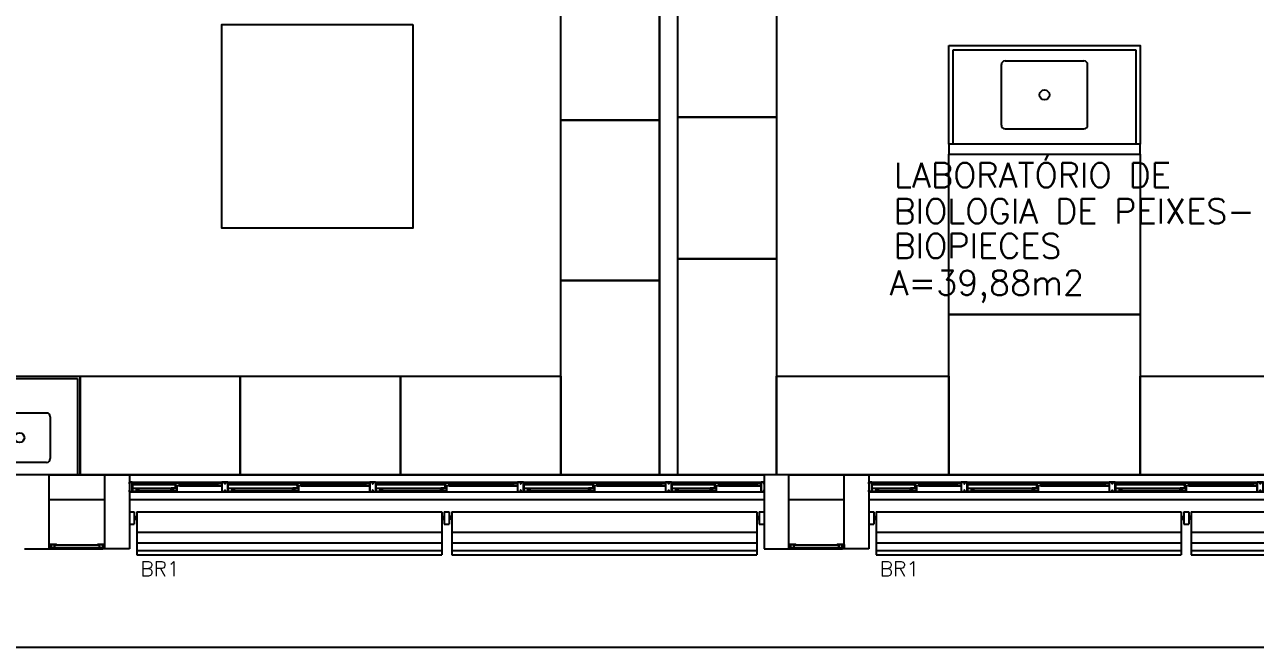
# Model space of a CAD drawing. Header units: millimetres. Extents: x 2128 to 2646, y 1972 to 2207.
# Drawn here: x 2316.61 to 2326.6, y 2098.52 to 2103.57 of the extents above; entities that cross this region are included whole.
import ezdxf

# ---------------------------------------------------------------- set-up
doc = ezdxf.new("R2010")
doc.units = ezdxf.units.MM
for name, color, linetype in [('AR-ALV', 2, 'Continuous'), ('AR-BANCADAS', 1, 'Continuous'), ('AR-BRISES', 1, 'Continuous'), ('AR-CALÇADA', 1, 'Continuous'), ('AR-ESQ', 1, 'Continuous'), ('AR-ESQ-V', 1, 'Continuous'), ('AR-ESTC', 3, 'Continuous'), ('AR-PEITORIL', 1, 'Continuous'), ('BC- VISTA', 1, 'Continuous'), ('BC-CORTE', 14, 'Continuous'), ('BC-CUBA', 1, 'Continuous'), ('BR-LINHAS', 1, 'Continuous'), ('BR-MONTANTE', 242, 'Continuous'), ('BR-PAINEL', 1, 'Continuous'), ('BR-SUPORTE', 1, 'Continuous'), ('BR-TEXTO', 2, 'Continuous'), ('COZ1', 1, 'Continuous'), ('DT-ESQ-BAGUETE-C', 1, 'Continuous'), ('DT-ESQ-BAGUETE-V', 1, 'Continuous'), ('DT-ESQ-CHAPA DOBRADA-V', 1, 'Continuous'), ('DT-ESQ-PERFIL CADEIRA-C', 2, 'Continuous'), ('DT-ESQ-PERFIL CADEIRA-V', 2, 'Continuous'), ('DT-ESQ-PERFIL U SIMPLES-C', 2, 'Continuous'), ('DT-ESQ-PERFIL U-C', 2, 'Continuous'), ('DT-ESQ-PERFIL U-V', 1, 'Continuous'), ('DT-ESQ-VENEZIANA-C', 1, 'Continuous'), ('DT-ESQ-VENEZIANA-V', 1, 'Continuous'), ('DT-ESQ-VIDRO-C', 2, 'Continuous'), ('DT-TXTMOD', 1, 'Continuous'), ('TEXTO', 2, 'Continuous'), ('Área', 2, 'Continuous')]:
    doc.layers.add(name, color=color, linetype=linetype)
doc.styles.add('S10', font='simplex.shx', dxfattribs={"height": 0.1})
doc.styles.add('S12', font='simplex.shx', dxfattribs={"width": 1.1, "height": 0.12})
doc.styles.add('UNB-100', font='simplex.shx', dxfattribs={"height": 0.2})

# ---------------------------------------------------------------- blocks, each defined once
blk = doc.blocks.new('BCP22')
at = {"layer": 'BC- VISTA'}
for p, q in [((0.035, 0.845), (1.515, 0.845)), ((0.035, 0.08), (0.035, 0.845)), ((1.515, 0.845), (1.515, 0.08))]:
    blk.add_line(p, q, dxfattribs=at)
blk.add_lwpolyline([(0, 0.88), (1.55, 0.88), (1.55, 0.08), (0, 0.08)], close=True, dxfattribs=at)
at = {"layer": 'BC-CORTE'}
blk.add_lwpolyline([(1.55, 0), (1.55, 0.08), (0, 0.08), (0, 0)], close=True, dxfattribs=at)
at = {"layer": 'BC-CUBA'}
for p, q in [((0.425, 0.2355), (0.425, 0.7255)), ((0.455, 0.7555), (1.095, 0.7555)), ((1.125, 0.2355), (1.125, 0.7255)), ((0.455, 0.2055), (1.095, 0.2055))]:
    blk.add_line(p, q, dxfattribs=at)
blk.add_circle((0.775, 0.4805), 0.04, dxfattribs=at)
for centre, start, end in [((0.455, 0.7255), 90, 180), ((1.095, 0.7255), 0, 90), ((0.455, 0.2355), 180, 270), ((1.095, 0.2355), 270, 360)]:
    blk.add_arc(centre, 0.03, start, end, dxfattribs=at)
blk = doc.blocks.new('BCP23')
at = {"layer": 'BC- VISTA'}
blk.add_lwpolyline([(1.55, 0), (1.55, -1.3), (0, -1.3), (0, 0)], close=True, dxfattribs=at)
blk = doc.blocks.new('BCP10')
at = {"layer": 'BC- VISTA'}
blk.add_lwpolyline([(0.8, 0), (0.8, -1.15), (0, -1.15), (0, 0)], close=True, dxfattribs=at)
blk = doc.blocks.new('BCP16')
at = {"layer": 'BC- VISTA'}
blk.add_lwpolyline([(0.8, 0), (0.8, -1.75), (0, -1.75), (0, 0)], close=True, dxfattribs=at)
blk = doc.blocks.new('BCP13')
at = {"layer": 'BC- VISTA'}
blk.add_lwpolyline([(0.8, 0), (0.8, -1.4), (0, -1.4), (0, 0)], close=True, dxfattribs=at)
blk = doc.blocks.new('BCP12')
at = {"layer": 'BC- VISTA'}
blk.add_lwpolyline([(0.8, 0), (0.8, -1.3), (0, -1.3), (0, 0)], close=True, dxfattribs=at)
blk = doc.blocks.new('BCP14')
at = {"layer": 'BC- VISTA'}
blk.add_lwpolyline([(0.8, 0), (0.8, -1.575), (0, -1.575), (0, 0)], close=True, dxfattribs=at)
blk = doc.blocks.new('CUBAbnc-01P')
at = {"layer": 'COZ1'}
for p, q in [((-0.25, -0.4705), (-0.25, -0.1305)), ((-0.22, -0.1005), (0.22, -0.1005)), ((0.25, -0.4705), (0.25, -0.1305)), ((-0.22, -0.5005), (0.22, -0.5005))]:
    blk.add_line(p, q, dxfattribs=at)
blk.add_circle((0, -0.3005), 0.04, dxfattribs=at)
for centre, start, end in [((-0.22, -0.1305), 90, 180), ((0.22, -0.1305), 0, 90), ((-0.22, -0.4705), 180, 270), ((0.22, -0.4705), 270, 0)]:
    blk.add_arc(centre, 0.03, start, end, dxfattribs=at)
blk = doc.blocks.new('CUBApnt-01P')
at = {"layer": 'COZ1'}
for p, q in [((-0.35, -0.1305), (-0.35, -0.6705)), ((-0.32, -0.1005), (0.32, -0.1005)), ((0.35, -0.1305), (0.35, -0.6705)), ((-0.32, -0.7005), (0.32, -0.7005))]:
    blk.add_line(p, q, dxfattribs=at)
blk.add_circle((0, -0.4005), 0.04, dxfattribs=at)
for centre, start, end in [((-0.32, -0.1305), 90, 180), ((0.32, -0.1305), 0, 90), ((-0.32, -0.6705), 180, 270), ((0.32, -0.6705), 270, 0)]:
    blk.add_arc(centre, 0.03, start, end, dxfattribs=at)
blk = doc.blocks.new('BCP05')
at = {"layer": 'BC- VISTA'}
for p, q in [((0, -0.02), (0.78, -0.02)), ((0.78, -0.02), (0.78, -1.73)), ((0.78, -1.73), (0, -1.73))]:
    blk.add_line(p, q, dxfattribs=at)
blk.add_lwpolyline([(0.8, 0), (0.8, -1.75), (0, -1.75), (0, 0)], close=True, dxfattribs=at)
at = {"layer": 'BC-CUBA', "rotation": 90}
for name, p in [('CUBApnt-01P', (0, -0.5919)), ('CUBAbnc-01P', (0, -1.2581))]:
    blk.add_blockref(name, p, dxfattribs=at)
blk = doc.blocks.new('BCP24')
at = {"layer": 'BC- VISTA'}
blk.add_lwpolyline([(1.55, 0), (1.55, -1.65), (0, -1.65), (0, 0)], close=True, dxfattribs=at)
blk = doc.blocks.new('EF40-P')
at = {"layer": 'DT-ESQ-BAGUETE-C', "ltscale": 0.1}
for points in [[(0.4225, -0.08), (0.409, -0.08), (0.409, -0.0785), (0.422, -0.0785, 0.414214), (0.4225, -0.078), (0.4225, -0.067, 0.414214), (0.422, -0.0665), (0.409, -0.0665), (0.409, -0.065), (0.4225, -0.065, -0.414214), (0.424, -0.0665), (0.424, -0.0785, -0.414214)], [(0.7015, -0.08), (0.715, -0.08), (0.715, -0.0785), (0.702, -0.0785, -0.414214), (0.7015, -0.078), (0.7015, -0.067, -0.414214), (0.702, -0.0665), (0.715, -0.0665), (0.715, -0.065), (0.7015, -0.065, 0.414214), (0.7, -0.0665), (0.7, -0.0785, 0.414214)], [(1.41, -0.08), (1.3965, -0.08), (1.3965, -0.0785), (1.4095, -0.0785, 0.414214), (1.41, -0.078), (1.41, -0.067, 0.414214), (1.4095, -0.0665), (1.3965, -0.0665), (1.3965, -0.065), (1.41, -0.065, -0.414214), (1.4115, -0.0665), (1.4115, -0.0785, -0.414214)], [(1.9015, -0.08), (1.915, -0.08), (1.915, -0.0785), (1.902, -0.0785, -0.414214), (1.9015, -0.078), (1.9015, -0.067, -0.414214), (1.902, -0.0665), (1.915, -0.0665), (1.915, -0.065), (1.9015, -0.065, 0.414214), (1.9, -0.0665), (1.9, -0.0785, 0.414214)], [(2.61, -0.08), (2.5965, -0.08), (2.5965, -0.0785), (2.6095, -0.0785, 0.414214), (2.61, -0.078), (2.61, -0.067, 0.414214), (2.6095, -0.0665), (2.5965, -0.0665), (2.5965, -0.065), (2.61, -0.065, -0.414214), (2.6115, -0.0665), (2.6115, -0.0785, -0.414214)], [(3.1015, -0.08), (3.115, -0.08), (3.115, -0.0785), (3.102, -0.0785, -0.414214), (3.1015, -0.078), (3.1015, -0.067, -0.414214), (3.102, -0.0665), (3.115, -0.0665), (3.115, -0.065), (3.1015, -0.065, 0.414214), (3.1, -0.0665), (3.1, -0.0785, 0.414214)], [(3.81, -0.08), (3.7965, -0.08), (3.7965, -0.0785), (3.8095, -0.0785, 0.414214), (3.81, -0.078), (3.81, -0.067, 0.414214), (3.8095, -0.0665), (3.7965, -0.0665), (3.7965, -0.065), (3.81, -0.065, -0.414214), (3.8115, -0.0665), (3.8115, -0.0785, -0.414214)], [(4.3015, -0.08), (4.315, -0.08), (4.315, -0.0785), (4.302, -0.0785, -0.414214), (4.3015, -0.078), (4.3015, -0.067, -0.414214), (4.302, -0.0665), (4.315, -0.0665), (4.315, -0.065), (4.3015, -0.065, 0.414214), (4.3, -0.0665), (4.3, -0.0785, 0.414214)], [(4.7975, -0.08), (4.784, -0.08), (4.784, -0.0785), (4.797, -0.0785, 0.414214), (4.7975, -0.078), (4.7975, -0.067, 0.414214), (4.797, -0.0665), (4.784, -0.0665), (4.784, -0.065), (4.7975, -0.065, -0.414214), (4.799, -0.0665), (4.799, -0.0785, -0.414214)], [(5.0765, -0.08), (5.09, -0.08), (5.09, -0.0785), (5.077, -0.0785, -0.414214), (5.0765, -0.078), (5.0765, -0.067, -0.414214), (5.077, -0.0665), (5.09, -0.0665), (5.09, -0.065), (5.0765, -0.065, 0.414214), (5.075, -0.0665), (5.075, -0.0785, 0.414214)], [(0.0735, -0.125), (0.06, -0.125), (0.06, -0.1235), (0.073, -0.1235, 0.414214), (0.0735, -0.123), (0.0735, -0.112, 0.414214), (0.073, -0.1115), (0.06, -0.1115), (0.06, -0.11), (0.0735, -0.11, -0.414214), (0.075, -0.1115), (0.075, -0.1235, -0.414214)], [(0.339, -0.125), (0.3525, -0.125), (0.3525, -0.1235), (0.3395, -0.1235, -0.414214), (0.339, -0.123), (0.339, -0.112, -0.414214), (0.3395, -0.1115), (0.3525, -0.1115), (0.3525, -0.11), (0.339, -0.11, 0.414214), (0.3375, -0.1115), (0.3375, -0.1235, 0.414214)], [(0.8485, -0.125), (0.835, -0.125), (0.835, -0.1235), (0.848, -0.1235, 0.414214), (0.8485, -0.123), (0.8485, -0.112, 0.414214), (0.848, -0.1115), (0.835, -0.1115), (0.835, -0.11), (0.8485, -0.11, -0.414214), (0.85, -0.1115), (0.85, -0.1235, -0.414214)], [(1.3265, -0.125), (1.34, -0.125), (1.34, -0.1235), (1.327, -0.1235, -0.414214), (1.3265, -0.123), (1.3265, -0.112, -0.414214), (1.327, -0.1115), (1.34, -0.1115), (1.34, -0.11), (1.3265, -0.11, 0.414214), (1.325, -0.1115), (1.325, -0.1235, 0.414214)], [(2.0485, -0.125), (2.035, -0.125), (2.035, -0.1235), (2.048, -0.1235, 0.414214), (2.0485, -0.123), (2.0485, -0.112, 0.414214), (2.048, -0.1115), (2.035, -0.1115), (2.035, -0.11), (2.0485, -0.11, -0.414214), (2.05, -0.1115), (2.05, -0.1235, -0.414214)], [(2.5265, -0.125), (2.54, -0.125), (2.54, -0.1235), (2.527, -0.1235, -0.414214), (2.5265, -0.123), (2.5265, -0.112, -0.414214), (2.527, -0.1115), (2.54, -0.1115), (2.54, -0.11), (2.5265, -0.11, 0.414214), (2.525, -0.1115), (2.525, -0.1235, 0.414214)], [(3.2485, -0.125), (3.235, -0.125), (3.235, -0.1235), (3.248, -0.1235, 0.414214), (3.2485, -0.123), (3.2485, -0.112, 0.414214), (3.248, -0.1115), (3.235, -0.1115), (3.235, -0.11), (3.2485, -0.11, -0.414214), (3.25, -0.1115), (3.25, -0.1235, -0.414214)], [(3.7265, -0.125), (3.74, -0.125), (3.74, -0.1235), (3.727, -0.1235, -0.414214), (3.7265, -0.123), (3.7265, -0.112, -0.414214), (3.727, -0.1115), (3.74, -0.1115), (3.74, -0.11), (3.7265, -0.11, 0.414214), (3.725, -0.1115), (3.725, -0.1235, 0.414214)], [(4.4485, -0.125), (4.435, -0.125), (4.435, -0.1235), (4.448, -0.1235, 0.414214), (4.4485, -0.123), (4.4485, -0.112, 0.414214), (4.448, -0.1115), (4.435, -0.1115), (4.435, -0.11), (4.4485, -0.11, -0.414214), (4.45, -0.1115), (4.45, -0.1235, -0.414214)], [(4.714, -0.125), (4.7275, -0.125), (4.7275, -0.1235), (4.7145, -0.1235, -0.414214), (4.714, -0.123), (4.714, -0.112, -0.414214), (4.7145, -0.1115), (4.7275, -0.1115), (4.7275, -0.11), (4.714, -0.11, 0.414214), (4.7125, -0.1115), (4.7125, -0.1235, 0.414214)]]:
    blk.add_lwpolyline(points, format="xyb", close=True, dxfattribs=at)
at = {"layer": 'DT-ESQ-BAGUETE-V', "ltscale": 0.1}
for p, q in [((0.4225, -0.065), (0.7015, -0.065)), ((1.41, -0.065), (1.9015, -0.065)), ((2.61, -0.065), (3.1015, -0.065)), ((3.81, -0.065), (4.3015, -0.065)), ((4.7975, -0.065), (5.0765, -0.065)), ((0.0735, -0.11), (0.339, -0.11)), ((0.8485, -0.11), (1.3265, -0.11)), ((2.0485, -0.11), (2.5265, -0.11)), ((3.2485, -0.11), (3.7265, -0.11)), ((4.4485, -0.11), (4.714, -0.11))]:
    blk.add_line(p, q, dxfattribs=at)
at = {"layer": 'DT-ESQ-CHAPA DOBRADA-V', "ltscale": 0.1}
for p, q in [((0.025, -0.077), (0.374, -0.077)), ((0.025, -0.08), (0.374, -0.08)), ((0.8, -0.077), (1.3615, -0.077)), ((0.8, -0.08), (1.3615, -0.08)), ((2, -0.077), (2.5615, -0.077)), ((2, -0.08), (2.5615, -0.08)), ((3.2, -0.077), (3.7615, -0.077)), ((3.2, -0.08), (3.7615, -0.08)), ((4.4, -0.077), (4.749, -0.077)), ((4.4, -0.08), (4.749, -0.08))]:
    blk.add_line(p, q, dxfattribs=at)
at = {"layer": 'DT-ESQ-PERFIL CADEIRA-C', "ltscale": 0.1}
for p, q in [((0.376, -0.0885), (0.4225, -0.0885)), ((0.75, -0.0885), (0.7015, -0.0885)), ((1.3635, -0.0885), (1.41, -0.0885)), ((1.95, -0.0885), (1.9015, -0.0885)), ((2.5635, -0.0885), (2.61, -0.0885)), ((3.15, -0.0885), (3.1015, -0.0885)), ((3.7635, -0.0885), (3.81, -0.0885)), ((4.35, -0.0885), (4.3015, -0.0885)), ((4.751, -0.0885), (4.7975, -0.0885)), ((5.125, -0.0885), (5.0765, -0.0885)), ((0.025, -0.1335), (0.0735, -0.1335)), ((0.3855, -0.1335), (0.339, -0.1335)), ((0.8, -0.1335), (0.8485, -0.1335)), ((1.373, -0.1335), (1.3265, -0.1335)), ((2, -0.1335), (2.0485, -0.1335)), ((2.573, -0.1335), (2.5265, -0.1335)), ((3.2, -0.1335), (3.2485, -0.1335)), ((3.773, -0.1335), (3.7265, -0.1335)), ((4.4, -0.1335), (4.4485, -0.1335)), ((4.7605, -0.1335), (4.714, -0.1335))]:
    blk.add_line(p, q, dxfattribs=at)
for points in [[(0.4225, -0.087, -1), (0.4225, -0.09), (0.376, -0.09, -0.414214), (0.374, -0.088), (0.374, -0.067, -0.414214), (0.376, -0.065), (0.4075, -0.065, -0.414214), (0.409, -0.0665), (0.409, -0.087)], [(0.409, -0.0885, -0.198913), (0.4079, -0.0881, -0.198913), (0.4075, -0.087), (0.4075, -0.067, 0.414214), (0.407, -0.0665), (0.376, -0.0665, 0.414214), (0.3755, -0.067), (0.3755, -0.088, 0.414214), (0.376, -0.0885)], [(0.7015, -0.09), (0.75, -0.09), (0.75, -0.0885), (0.715, -0.0885, 0.198912), (0.7161, -0.0881, 0.198913), (0.7165, -0.087), (0.7165, -0.067, -0.414214), (0.717, -0.0665), (0.75, -0.0665), (0.75, -0.065), (0.7165, -0.065, 0.414214), (0.715, -0.0665), (0.715, -0.0785), (0.715, -0.08), (0.715, -0.087), (0.7015, -0.087, 1)], [(1.41, -0.087, -1), (1.41, -0.09), (1.3635, -0.09, -0.414214), (1.3615, -0.088), (1.3615, -0.067, -0.414214), (1.3635, -0.065), (1.395, -0.065, -0.414214), (1.3965, -0.0665), (1.3965, -0.087)], [(1.3965, -0.0885, -0.198913), (1.3954, -0.0881, -0.198913), (1.395, -0.087), (1.395, -0.067, 0.414214), (1.3945, -0.0665), (1.3635, -0.0665, 0.414214), (1.363, -0.067), (1.363, -0.088, 0.414214), (1.3635, -0.0885)], [(1.9015, -0.09), (1.95, -0.09), (1.95, -0.0885), (1.915, -0.0885, 0.198912), (1.9161, -0.0881, 0.198913), (1.9165, -0.087), (1.9165, -0.067, -0.414214), (1.917, -0.0665), (1.95, -0.0665), (1.95, -0.065), (1.9165, -0.065, 0.414214), (1.915, -0.0665), (1.915, -0.0785), (1.915, -0.08), (1.915, -0.087), (1.9015, -0.087, 1)], [(2.61, -0.087, -1), (2.61, -0.09), (2.5635, -0.09, -0.414214), (2.5615, -0.088), (2.5615, -0.067, -0.414214), (2.5635, -0.065), (2.595, -0.065, -0.414214), (2.5965, -0.0665), (2.5965, -0.087)], [(2.5965, -0.0885, -0.198913), (2.5954, -0.0881, -0.198913), (2.595, -0.087), (2.595, -0.067, 0.414214), (2.5945, -0.0665), (2.5635, -0.0665, 0.414214), (2.563, -0.067), (2.563, -0.088, 0.414214), (2.5635, -0.0885)], [(3.1015, -0.09), (3.15, -0.09), (3.15, -0.0885), (3.115, -0.0885, 0.198912), (3.1161, -0.0881, 0.198913), (3.1165, -0.087), (3.1165, -0.067, -0.414214), (3.117, -0.0665), (3.15, -0.0665), (3.15, -0.065), (3.1165, -0.065, 0.414214), (3.115, -0.0665), (3.115, -0.0785), (3.115, -0.08), (3.115, -0.087), (3.1015, -0.087, 1)], [(3.81, -0.087, -1), (3.81, -0.09), (3.7635, -0.09, -0.414214), (3.7615, -0.088), (3.7615, -0.067, -0.414214), (3.7635, -0.065), (3.795, -0.065, -0.414214), (3.7965, -0.0665), (3.7965, -0.087)], [(3.7965, -0.0885, -0.198913), (3.7954, -0.0881, -0.198913), (3.795, -0.087), (3.795, -0.067, 0.414214), (3.7945, -0.0665), (3.7635, -0.0665, 0.414214), (3.763, -0.067), (3.763, -0.088, 0.414214), (3.7635, -0.0885)], [(4.3015, -0.09), (4.35, -0.09), (4.35, -0.0885), (4.315, -0.0885, 0.198912), (4.3161, -0.0881, 0.198913), (4.3165, -0.087), (4.3165, -0.067, -0.414214), (4.317, -0.0665), (4.35, -0.0665), (4.35, -0.065), (4.3165, -0.065, 0.414214), (4.315, -0.0665), (4.315, -0.0785), (4.315, -0.08), (4.315, -0.087), (4.3015, -0.087, 1)], [(4.7975, -0.087, -1), (4.7975, -0.09), (4.751, -0.09, -0.414214), (4.749, -0.088), (4.749, -0.067, -0.414214), (4.751, -0.065), (4.7825, -0.065, -0.414214), (4.784, -0.0665), (4.784, -0.087)], [(4.784, -0.0885, -0.198913), (4.7829, -0.0881, -0.198913), (4.7825, -0.087), (4.7825, -0.067, 0.414214), (4.782, -0.0665), (4.751, -0.0665, 0.414214), (4.7505, -0.067), (4.7505, -0.088, 0.414214), (4.751, -0.0885)], [(5.0765, -0.09), (5.125, -0.09), (5.125, -0.0885), (5.09, -0.0885, 0.198912), (5.0911, -0.0881, 0.198913), (5.0915, -0.087), (5.0915, -0.067, -0.414214), (5.092, -0.0665), (5.125, -0.0665), (5.125, -0.065), (5.0915, -0.065, 0.414214), (5.09, -0.0665), (5.09, -0.0785), (5.09, -0.08), (5.09, -0.087), (5.0765, -0.087, 1)], [(0.0735, -0.135), (0.025, -0.135), (0.025, -0.1335), (0.06, -0.1335, -0.198912), (0.0589, -0.1331, -0.198913), (0.0585, -0.132), (0.0585, -0.112, 0.414214), (0.058, -0.1115), (0.025, -0.1115), (0.025, -0.11), (0.0585, -0.11, -0.414214), (0.06, -0.1115), (0.06, -0.1235), (0.06, -0.125), (0.06, -0.132), (0.0735, -0.132, -1)], [(0.339, -0.132, 1), (0.339, -0.135), (0.3855, -0.135, 0.414214), (0.3875, -0.133), (0.3875, -0.112, 0.414214), (0.3855, -0.11), (0.354, -0.11, 0.414214), (0.3525, -0.1115), (0.3525, -0.132)], [(0.3525, -0.1335, 0.198913), (0.3536, -0.1331, 0.198913), (0.354, -0.132), (0.354, -0.112, -0.414214), (0.3545, -0.1115), (0.3855, -0.1115, -0.414214), (0.386, -0.112), (0.386, -0.133, -0.414214), (0.3855, -0.1335)], [(0.8485, -0.135), (0.8, -0.135), (0.8, -0.1335), (0.835, -0.1335, -0.198912), (0.8339, -0.1331, -0.198913), (0.8335, -0.132), (0.8335, -0.112, 0.414214), (0.833, -0.1115), (0.8, -0.1115), (0.8, -0.11), (0.8335, -0.11, -0.414214), (0.835, -0.1115), (0.835, -0.1235), (0.835, -0.125), (0.835, -0.132), (0.8485, -0.132, -1)], [(1.3265, -0.132, 1), (1.3265, -0.135), (1.373, -0.135, 0.414214), (1.375, -0.133), (1.375, -0.112, 0.414214), (1.373, -0.11), (1.3415, -0.11, 0.414214), (1.34, -0.1115), (1.34, -0.132)], [(1.34, -0.1335, 0.198913), (1.3411, -0.1331, 0.198913), (1.3415, -0.132), (1.3415, -0.112, -0.414214), (1.342, -0.1115), (1.373, -0.1115, -0.414214), (1.3735, -0.112), (1.3735, -0.133, -0.414214), (1.373, -0.1335)], [(2.0485, -0.135), (2, -0.135), (2, -0.1335), (2.035, -0.1335, -0.198912), (2.0339, -0.1331, -0.198913), (2.0335, -0.132), (2.0335, -0.112, 0.414214), (2.033, -0.1115), (2, -0.1115), (2, -0.11), (2.0335, -0.11, -0.414214), (2.035, -0.1115), (2.035, -0.1235), (2.035, -0.125), (2.035, -0.132), (2.0485, -0.132, -1)], [(2.5265, -0.132, 1), (2.5265, -0.135), (2.573, -0.135, 0.414214), (2.575, -0.133), (2.575, -0.112, 0.414214), (2.573, -0.11), (2.5415, -0.11, 0.414214), (2.54, -0.1115), (2.54, -0.132)], [(2.54, -0.1335, 0.198913), (2.5411, -0.1331, 0.198913), (2.5415, -0.132), (2.5415, -0.112, -0.414214), (2.542, -0.1115), (2.573, -0.1115, -0.414214), (2.5735, -0.112), (2.5735, -0.133, -0.414214), (2.573, -0.1335)], [(3.2485, -0.135), (3.2, -0.135), (3.2, -0.1335), (3.235, -0.1335, -0.198912), (3.2339, -0.1331, -0.198913), (3.2335, -0.132), (3.2335, -0.112, 0.414214), (3.233, -0.1115), (3.2, -0.1115), (3.2, -0.11), (3.2335, -0.11, -0.414214), (3.235, -0.1115), (3.235, -0.1235), (3.235, -0.125), (3.235, -0.132), (3.2485, -0.132, -1)], [(3.7265, -0.132, 1), (3.7265, -0.135), (3.773, -0.135, 0.414214), (3.775, -0.133), (3.775, -0.112, 0.414214), (3.773, -0.11), (3.7415, -0.11, 0.414214), (3.74, -0.1115), (3.74, -0.132)], [(3.74, -0.1335, 0.198913), (3.7411, -0.1331, 0.198913), (3.7415, -0.132), (3.7415, -0.112, -0.414214), (3.742, -0.1115), (3.773, -0.1115, -0.414214), (3.7735, -0.112), (3.7735, -0.133, -0.414214), (3.773, -0.1335)], [(4.4485, -0.135), (4.4, -0.135), (4.4, -0.1335), (4.435, -0.1335, -0.198912), (4.4339, -0.1331, -0.198913), (4.4335, -0.132), (4.4335, -0.112, 0.414214), (4.433, -0.1115), (4.4, -0.1115), (4.4, -0.11), (4.4335, -0.11, -0.414214), (4.435, -0.1115), (4.435, -0.1235), (4.435, -0.125), (4.435, -0.132), (4.4485, -0.132, -1)], [(4.714, -0.132, 1), (4.714, -0.135), (4.7605, -0.135, 0.414214), (4.7625, -0.133), (4.7625, -0.112, 0.414214), (4.7605, -0.11), (4.729, -0.11, 0.414214), (4.7275, -0.1115), (4.7275, -0.132)], [(4.7275, -0.1335, 0.198913), (4.7286, -0.1331, 0.198913), (4.729, -0.132), (4.729, -0.112, -0.414214), (4.7295, -0.1115), (4.7605, -0.1115, -0.414214), (4.761, -0.112), (4.761, -0.133, -0.414214), (4.7605, -0.1335)]]:
    blk.add_lwpolyline(points, format="xyb", close=True, dxfattribs=at)
at = {"layer": 'DT-ESQ-PERFIL CADEIRA-V', "ltscale": 0.1}
for p, q in [((0.4075, -0.09), (0.7015, -0.09)), ((1.395, -0.09), (1.9015, -0.09)), ((2.595, -0.09), (3.1015, -0.09)), ((3.795, -0.09), (4.3015, -0.09)), ((4.7825, -0.09), (5.0765, -0.09)), ((0.0735, -0.135), (0.339, -0.135)), ((0.8485, -0.135), (1.3265, -0.135)), ((2.0485, -0.135), (2.5265, -0.135)), ((3.2485, -0.135), (3.7265, -0.135)), ((4.4485, -0.135), (4.714, -0.135))]:
    blk.add_line(p, q, dxfattribs=at)
at = {"layer": 'DT-ESQ-PERFIL U SIMPLES-C', "ltscale": 0.1}
for points in [[(0.376, -0.102), (0.384, -0.102), (0.384, -0.1005), (0.376, -0.1005, -0.414214), (0.3755, -0.1), (0.3755, -0.092, -0.414214), (0.376, -0.0915), (0.384, -0.0915), (0.384, -0.09), (0.376, -0.09, 0.414214), (0.374, -0.092), (0.374, -0.1, 0.414214)], [(0.3855, -0.098), (0.3775, -0.098), (0.3775, -0.0995), (0.3855, -0.0995, -0.414214), (0.386, -0.1), (0.386, -0.108, -0.414214), (0.3855, -0.1085), (0.3775, -0.1085), (0.3775, -0.11), (0.3855, -0.11, 0.414214), (0.3875, -0.108), (0.3875, -0.1, 0.414214)], [(1.3635, -0.102), (1.3715, -0.102), (1.3715, -0.1005), (1.3635, -0.1005, -0.414214), (1.363, -0.1), (1.363, -0.092, -0.414214), (1.3635, -0.0915), (1.3715, -0.0915), (1.3715, -0.09), (1.3635, -0.09, 0.414214), (1.3615, -0.092), (1.3615, -0.1, 0.414214)], [(1.373, -0.098), (1.365, -0.098), (1.365, -0.0995), (1.373, -0.0995, -0.414214), (1.3735, -0.1), (1.3735, -0.108, -0.414214), (1.373, -0.1085), (1.365, -0.1085), (1.365, -0.11), (1.373, -0.11, 0.414214), (1.375, -0.108), (1.375, -0.1, 0.414214)], [(2.5635, -0.102), (2.5715, -0.102), (2.5715, -0.1005), (2.5635, -0.1005, -0.414214), (2.563, -0.1), (2.563, -0.092, -0.414214), (2.5635, -0.0915), (2.5715, -0.0915), (2.5715, -0.09), (2.5635, -0.09, 0.414214), (2.5615, -0.092), (2.5615, -0.1, 0.414214)], [(2.573, -0.098), (2.565, -0.098), (2.565, -0.0995), (2.573, -0.0995, -0.414214), (2.5735, -0.1), (2.5735, -0.108, -0.414214), (2.573, -0.1085), (2.565, -0.1085), (2.565, -0.11), (2.573, -0.11, 0.414214), (2.575, -0.108), (2.575, -0.1, 0.414214)], [(3.7635, -0.102), (3.7715, -0.102), (3.7715, -0.1005), (3.7635, -0.1005, -0.414214), (3.763, -0.1), (3.763, -0.092, -0.414214), (3.7635, -0.0915), (3.7715, -0.0915), (3.7715, -0.09), (3.7635, -0.09, 0.414214), (3.7615, -0.092), (3.7615, -0.1, 0.414214)], [(3.773, -0.098), (3.765, -0.098), (3.765, -0.0995), (3.773, -0.0995, -0.414214), (3.7735, -0.1), (3.7735, -0.108, -0.414214), (3.773, -0.1085), (3.765, -0.1085), (3.765, -0.11), (3.773, -0.11, 0.414214), (3.775, -0.108), (3.775, -0.1, 0.414214)], [(4.751, -0.102), (4.759, -0.102), (4.759, -0.1005), (4.751, -0.1005, -0.414214), (4.7505, -0.1), (4.7505, -0.092, -0.414214), (4.751, -0.0915), (4.759, -0.0915), (4.759, -0.09), (4.751, -0.09, 0.414214), (4.749, -0.092), (4.749, -0.1, 0.414214)], [(4.7605, -0.098), (4.7525, -0.098), (4.7525, -0.0995), (4.7605, -0.0995, -0.414214), (4.761, -0.1), (4.761, -0.108, -0.414214), (4.7605, -0.1085), (4.7525, -0.1085), (4.7525, -0.11), (4.7605, -0.11, 0.414214), (4.7625, -0.108), (4.7625, -0.1, 0.414214)]]:
    blk.add_lwpolyline(points, format="xyb", close=True, dxfattribs=at)
at = {"layer": 'DT-ESQ-PERFIL U-C', "ltscale": 0.1}
for points in [[(0, -0.0615, -0.414214), (0.0015, -0.06), (0.0235, -0.06, -0.414214), (0.025, -0.0615), (0.025, -0.1385, -0.414214), (0.0235, -0.14), (0.0015, -0.14, -0.414214), (0, -0.1385), (0, -0.125), (0.0015, -0.125), (0.0015, -0.138, 0.414214), (0.002, -0.1385), (0.023, -0.1385, 0.414214), (0.0235, -0.138), (0.0235, -0.062, 0.414214), (0.023, -0.0615), (0.002, -0.0615, 0.414214), (0.0015, -0.062), (0.0015, -0.075), (0, -0.075)], [(0.775, -0.0615, 0.414214), (0.7735, -0.06), (0.7515, -0.06, 0.414214), (0.75, -0.0615), (0.75, -0.1385, 0.414214), (0.7515, -0.14), (0.7735, -0.14, 0.414214), (0.775, -0.1385), (0.775, -0.125), (0.7735, -0.125), (0.7735, -0.138, -0.414214), (0.773, -0.1385), (0.752, -0.1385, -0.414214), (0.7515, -0.138), (0.7515, -0.062, -0.414214), (0.752, -0.0615), (0.773, -0.0615, -0.414214), (0.7735, -0.062), (0.7735, -0.075), (0.775, -0.075)], [(0.775, -0.0615, -0.414214), (0.7765, -0.06), (0.7985, -0.06, -0.414214), (0.8, -0.0615), (0.8, -0.1385, -0.414214), (0.7985, -0.14), (0.7765, -0.14, -0.414214), (0.775, -0.1385), (0.775, -0.125), (0.7765, -0.125), (0.7765, -0.138, 0.414214), (0.777, -0.1385), (0.798, -0.1385, 0.414214), (0.7985, -0.138), (0.7985, -0.062, 0.414214), (0.798, -0.0615), (0.777, -0.0615, 0.414214), (0.7765, -0.062), (0.7765, -0.075), (0.775, -0.075)], [(1.975, -0.0615, 0.414214), (1.9735, -0.06), (1.9515, -0.06, 0.414214), (1.95, -0.0615), (1.95, -0.1385, 0.414214), (1.9515, -0.14), (1.9735, -0.14, 0.414214), (1.975, -0.1385), (1.975, -0.125), (1.9735, -0.125), (1.9735, -0.138, -0.414214), (1.973, -0.1385), (1.952, -0.1385, -0.414214), (1.9515, -0.138), (1.9515, -0.062, -0.414214), (1.952, -0.0615), (1.973, -0.0615, -0.414214), (1.9735, -0.062), (1.9735, -0.075), (1.975, -0.075)], [(1.975, -0.0615, -0.414214), (1.9765, -0.06), (1.9985, -0.06, -0.414214), (2, -0.0615), (2, -0.1385, -0.414214), (1.9985, -0.14), (1.9765, -0.14, -0.414214), (1.975, -0.1385), (1.975, -0.125), (1.9765, -0.125), (1.9765, -0.138, 0.414214), (1.977, -0.1385), (1.998, -0.1385, 0.414214), (1.9985, -0.138), (1.9985, -0.062, 0.414214), (1.998, -0.0615), (1.977, -0.0615, 0.414214), (1.9765, -0.062), (1.9765, -0.075), (1.975, -0.075)], [(3.175, -0.0615, 0.414214), (3.1735, -0.06), (3.1515, -0.06, 0.414214), (3.15, -0.0615), (3.15, -0.1385, 0.414214), (3.1515, -0.14), (3.1735, -0.14, 0.414214), (3.175, -0.1385), (3.175, -0.125), (3.1735, -0.125), (3.1735, -0.138, -0.414214), (3.173, -0.1385), (3.152, -0.1385, -0.414214), (3.1515, -0.138), (3.1515, -0.062, -0.414214), (3.152, -0.0615), (3.173, -0.0615, -0.414214), (3.1735, -0.062), (3.1735, -0.075), (3.175, -0.075)], [(3.175, -0.0615, -0.414214), (3.1765, -0.06), (3.1985, -0.06, -0.414214), (3.2, -0.0615), (3.2, -0.1385, -0.414214), (3.1985, -0.14), (3.1765, -0.14, -0.414214), (3.175, -0.1385), (3.175, -0.125), (3.1765, -0.125), (3.1765, -0.138, 0.414214), (3.177, -0.1385), (3.198, -0.1385, 0.414214), (3.1985, -0.138), (3.1985, -0.062, 0.414214), (3.198, -0.0615), (3.177, -0.0615, 0.414214), (3.1765, -0.062), (3.1765, -0.075), (3.175, -0.075)], [(4.375, -0.0615, 0.414214), (4.3735, -0.06), (4.3515, -0.06, 0.414214), (4.35, -0.0615), (4.35, -0.1385, 0.414214), (4.3515, -0.14), (4.3735, -0.14, 0.414214), (4.375, -0.1385), (4.375, -0.125), (4.3735, -0.125), (4.3735, -0.138, -0.414214), (4.373, -0.1385), (4.352, -0.1385, -0.414214), (4.3515, -0.138), (4.3515, -0.062, -0.414214), (4.352, -0.0615), (4.373, -0.0615, -0.414214), (4.3735, -0.062), (4.3735, -0.075), (4.375, -0.075)], [(4.375, -0.0615, -0.414214), (4.3765, -0.06), (4.3985, -0.06, -0.414214), (4.4, -0.0615), (4.4, -0.1385, -0.414214), (4.3985, -0.14), (4.3765, -0.14, -0.414214), (4.375, -0.1385), (4.375, -0.125), (4.3765, -0.125), (4.3765, -0.138, 0.414214), (4.377, -0.1385), (4.398, -0.1385, 0.414214), (4.3985, -0.138), (4.3985, -0.062, 0.414214), (4.398, -0.0615), (4.377, -0.0615, 0.414214), (4.3765, -0.062), (4.3765, -0.075), (4.375, -0.075)], [(5.15, -0.0615, 0.414214), (5.1485, -0.06), (5.1265, -0.06, 0.414214), (5.125, -0.0615), (5.125, -0.1385, 0.414214), (5.1265, -0.14), (5.1485, -0.14, 0.414214), (5.15, -0.1385), (5.15, -0.125), (5.1485, -0.125), (5.1485, -0.138, -0.414214), (5.148, -0.1385), (5.127, -0.1385, -0.414214), (5.1265, -0.138), (5.1265, -0.062, -0.414214), (5.127, -0.0615), (5.148, -0.0615, -0.414214), (5.1485, -0.062), (5.1485, -0.075), (5.15, -0.075)]]:
    blk.add_lwpolyline(points, format="xyb", close=True, dxfattribs=at)
at = {"layer": 'DT-ESQ-PERFIL U-V', "ltscale": 0.1}
for p, q in [((0.0235, -0.06), (0.7515, -0.06)), ((0.7985, -0.06), (1.9515, -0.06)), ((1.9985, -0.06), (3.1515, -0.06)), ((3.1985, -0.06), (4.3515, -0.06)), ((4.3985, -0.06), (5.1265, -0.06)), ((0.0235, -0.14), (0.7515, -0.14)), ((0.7985, -0.14), (1.9515, -0.14)), ((1.9985, -0.14), (3.1515, -0.14)), ((3.1985, -0.14), (4.3515, -0.14)), ((4.3985, -0.14), (5.1265, -0.14))]:
    blk.add_line(p, q, dxfattribs=at)
at = {"layer": 'DT-ESQ-VIDRO-C', "ltscale": 0.1}
for points in [[(0.7125, -0.085), (0.7125, -0.082), (0.4115, -0.082), (0.4115, -0.085)], [(1.9125, -0.085), (1.9125, -0.082), (1.399, -0.082), (1.399, -0.085)], [(3.1125, -0.085), (3.1125, -0.082), (2.599, -0.082), (2.599, -0.085)], [(4.3125, -0.085), (4.3125, -0.082), (3.799, -0.082), (3.799, -0.085)], [(5.0875, -0.085), (5.0875, -0.082), (4.7865, -0.082), (4.7865, -0.085)], [(0.063, -0.13), (0.063, -0.127), (0.3495, -0.127), (0.3495, -0.13)], [(0.838, -0.13), (0.838, -0.127), (1.337, -0.127), (1.337, -0.13)], [(2.038, -0.13), (2.038, -0.127), (2.537, -0.127), (2.537, -0.13)], [(3.238, -0.13), (3.238, -0.127), (3.737, -0.127), (3.737, -0.13)], [(4.438, -0.13), (4.438, -0.127), (4.7245, -0.127), (4.7245, -0.13)]]:
    blk.add_lwpolyline(points, close=True, dxfattribs=at)
at = {"layer": 'DT-TXTMOD', "ltscale": 0.1, "style": 'S10', "flags": 3}
for tag, p in [('M01', (0.025, -0.28)), ('M02', (0.3253, -0.28)), ('M03', (0.627, -0.28)), ('M04', (0.9288, -0.28)), ('M05', (1.2306, -0.28)), ('M06', (1.5323, -0.28)), ('M07', (1.8341, -0.28)), ('M08', (2.1359, -0.28)), ('M09', (2.4376, -0.28)), ('M10', (2.7394, -0.28)), ('M11', (3.0412, -0.28)), ('M12', (3.3429, -0.28)), ('M13', (3.6447, -0.28)), ('M14', (3.9464, -0.28)), ('M15', (4.2482, -0.28)), ('M16', (4.55, -0.28)), ('M17', (4.8517, -0.28))]:
    blk.add_attdef(tag, p, '', height=0.1, dxfattribs=at)
blk = doc.blocks.new('BR-MODULO1')
at = {"layer": 'BR-LINHAS'}
for p, q in [((0.06, -0.2648), (2.535, -0.2648)), ((2.615, -0.2648), (5.09, -0.2648)), ((0.06, -0.3524), (2.535, -0.3524)), ((2.615, -0.3524), (5.09, -0.3524)), ((0.06, -0.4147), (2.535, -0.4147)), ((2.615, -0.4147), (5.09, -0.4147))]:
    blk.add_line(p, q, dxfattribs=at)
at = {"layer": 'BR-MONTANTE'}
for p, q in [((0, -0.1), (0, -0.2)), ((0, -0.1), (0.04, -0.1)), ((0.04, -0.1), (0.04, -0.2)), ((2.5547, -0.1), (2.5947, -0.1)), ((2.5547, -0.1), (2.5547, -0.2)), ((2.5947, -0.1), (2.5947, -0.2)), ((5.11, -0.1), (5.11, -0.2)), ((5.11, -0.1), (5.15, -0.1)), ((5.15, -0.1), (5.15, -0.2)), ((0, -0.2), (0.04, -0.2)), ((2.5547, -0.2), (2.5947, -0.2)), ((5.11, -0.2), (5.15, -0.2))]:
    blk.add_line(p, q, dxfattribs=at)
at = {"layer": 'BR-PAINEL'}
for p, q in [((0.06, -0.1), (2.535, -0.1)), ((0.06, -0.1), (0.06, -0.45)), ((2.535, -0.1), (2.535, -0.45)), ((2.615, -0.1), (2.615, -0.45)), ((2.615, -0.1), (5.09, -0.1)), ((5.09, -0.1), (5.09, -0.45)), ((0.06, -0.45), (2.535, -0.45)), ((2.615, -0.45), (5.09, -0.45))]:
    blk.add_line(p, q, dxfattribs=at)
at = {"layer": 'BR-SUPORTE'}
for p, q in [((0.04, -0.14), (0.06, -0.14)), ((0.04, -0.16), (0.06, -0.16)), ((0.05, -0.14), (0.05, -0.16)), ((2.5347, -0.14), (2.5547, -0.14)), ((2.5347, -0.16), (2.5547, -0.16)), ((2.5447, -0.14), (2.5447, -0.16)), ((2.6147, -0.14), (2.5947, -0.14)), ((2.6147, -0.16), (2.5947, -0.16)), ((2.6047, -0.14), (2.6047, -0.16)), ((5.09, -0.14), (5.11, -0.14)), ((5.09, -0.16), (5.11, -0.16)), ((5.1, -0.14), (5.1, -0.16))]:
    blk.add_line(p, q, dxfattribs=at)
blk = doc.blocks.new('EF01C-P')
at = {"layer": 'DT-ESQ-BAGUETE-C', "ltscale": 0.1}
for points in [[(0.0015, 0.035), (0.015, 0.035), (0.015, 0.0335), (0.0015, 0.0335), (0.0015, 0.005), (0.015, 0.005), (0.015, 0.0035), (0.0015, 0.0035, -0.414214), (0, 0.005), (0, 0.0335, -0.414214)], [(0.4485, 0.035), (0.435, 0.035), (0.435, 0.0335), (0.4485, 0.0335), (0.4485, 0.005), (0.435, 0.005), (0.435, 0.0035), (0.4485, 0.0035, 0.414214), (0.45, 0.005), (0.45, 0.0335, 0.414214)]]:
    blk.add_lwpolyline(points, format="xyb", close=True, dxfattribs=at)
at = {"layer": 'DT-ESQ-PERFIL CADEIRA-C', "ltscale": 0.1}
for points in [[(0.01, 0.0015), (0.01, 0.003), (0.0015, 0.003, 1), (0.0015, 0), (0.015, 0, 0.414214), (0.0165, 0.0015), (0.0165, 0.0335), (0.043, 0.0335)], [(0.043, 0.0065), (0.018, 0.0065), (0.018, 0.0165), (0.0165, 0.0165), (0.0165, 0.0065, 0.414214), (0.018, 0.005), (0.043, 0.005), (0.0565, 0.005, 1), (0.0565, 0.008), (0.043, 0.008), (0.043, 0.02), (0.043, 0.032), (0.0565, 0.032, 1), (0.0565, 0.035), (0.043, 0.035), (0.0165, 0.035, 0.414214), (0.015, 0.0335), (0.015, 0.0015), (0.0015, 0.0015)], [(0.0415, 0.02), (0.0415, 0.032, -0.414214), (0.043, 0.0335), (0.0565, 0.0335)], [(0.0415, 0.02), (0.0415, 0.008, 0.414214), (0.043, 0.0065), (0.0565, 0.0065)], [(0.407, 0.0065), (0.432, 0.0065), (0.432, 0.0165), (0.4335, 0.0165), (0.4335, 0.0065, -0.414214), (0.432, 0.005), (0.407, 0.005), (0.3935, 0.005, -1), (0.3935, 0.008), (0.407, 0.008), (0.407, 0.02), (0.407, 0.032), (0.3935, 0.032, -1), (0.3935, 0.035), (0.407, 0.035), (0.4335, 0.035, -0.414214), (0.435, 0.0335), (0.435, 0.0015), (0.4485, 0.0015)], [(0.4085, 0.02), (0.4085, 0.032, 0.414214), (0.407, 0.0335), (0.3935, 0.0335)], [(0.4085, 0.02), (0.4085, 0.008, -0.414214), (0.407, 0.0065), (0.3935, 0.0065)], [(0.44, 0.0015), (0.44, 0.003), (0.4485, 0.003, -1), (0.4485, 0), (0.435, 0, -0.414214), (0.4335, 0.0015), (0.4335, 0.0335), (0.407, 0.0335)]]:
    blk.add_lwpolyline(points, format="xyb", dxfattribs=at)
at = {"layer": 'DT-ESQ-PERFIL CADEIRA-V', "ltscale": 0.1}
blk.add_line((0.015, 0), (0.435, 0), dxfattribs=at)
at = {"layer": 'DT-ESQ-VENEZIANA-C', "ltscale": 0.1}
for p, q in [((0.043, 0.0105), (0.407, 0.0105)), ((0.043, 0.009), (0.407, 0.009))]:
    blk.add_line(p, q, dxfattribs=at)
at = {"layer": 'DT-ESQ-VENEZIANA-V', "ltscale": 0.1}
blk.add_line((0.043, 0.031), (0.407, 0.031), dxfattribs=at)
at = {"layer": 'DT-TXTMOD', "ltscale": 0.1, "style": 'S10', "flags": 3}
blk.add_attdef('EF01C', (0.0208, -0.14), '', height=0.1, dxfattribs=at)

msp = doc.modelspace()

# ---------------------------------------------------------------- linework, layer by layer
at = {"layer": 'AR-ALV'}
for p, q in [((2321.7615, 2099.9151), (2321.7615, 2108.2401)), ((2321.9115, 2099.9151), (2321.9115, 2104.5651)), ((2316.8115, 2099.9151), (2317.2615, 2099.9151)), ((2321.9115, 2099.9151), (2321.7615, 2099.9151)), ((2322.8115, 2099.9151), (2323.2615, 2099.9151)), ((2316.8115, 2099.7151), (2317.2615, 2099.7151)), ((2322.8115, 2099.7151), (2323.2615, 2099.7151))]:
    msp.add_line(p, q, dxfattribs=at)
at = {"layer": 'AR-CALÇADA'}
msp.add_line((2362.7865, 2098.5151), (2294.3615, 2098.5151), dxfattribs=at)
at = {"layer": 'AR-ESQ-V'}
msp.add_line((2317.4615, 2099.9151), (2318.2165, 2099.9151), dxfattribs=at)
at = {"layer": 'AR-ESTC'}
for p, q in [((2316.8115, 2099.9151), (2316.6115, 2099.9151)), ((2316.8115, 2099.3151), (2316.8115, 2099.9151)), ((2317.2615, 2099.9151), (2317.4615, 2099.9151)), ((2317.2615, 2099.3151), (2317.2615, 2099.9151)), ((2317.4615, 2099.9151), (2317.4615, 2099.3151)), ((2322.8115, 2099.9151), (2322.6115, 2099.9151)), ((2322.6115, 2099.9151), (2322.6115, 2099.3151)), ((2322.8115, 2099.3151), (2322.8115, 2099.9151)), ((2323.2615, 2099.9151), (2323.4615, 2099.9151)), ((2323.2615, 2099.3151), (2323.2615, 2099.9151)), ((2323.4615, 2099.9151), (2323.4615, 2099.3151)), ((2316.6115, 2099.3151), (2316.8115, 2099.3151)), ((2317.4615, 2099.3151), (2317.2615, 2099.3151)), ((2322.6115, 2099.3151), (2322.8115, 2099.3151)), ((2323.4615, 2099.3151), (2323.2615, 2099.3151))]:
    msp.add_line(p, q, dxfattribs=at)
at = {"layer": 'AR-PEITORIL'}
for p, q in [((2317.4615, 2099.9151), (2322.6115, 2099.9151)), ((2323.4615, 2099.9151), (2328.6115, 2099.9151)), ((2317.4615, 2099.7151), (2322.6115, 2099.7151)), ((2323.4615, 2099.7151), (2328.6115, 2099.7151))]:
    msp.add_line(p, q, dxfattribs=at)

# ---------------------------------------------------------------- block references
at = {"layer": 'AR-BANCADAS'}
for name, p in [('BCP16', (2321.9115, 2104.5651)), ('BCP12', (2320.9615, 2104.0901)), ('BCP24', (2318.2115, 2103.5651)), ('BCP22', (2324.1115, 2102.5151)), ('BCP12', (2320.9615, 2102.7901)), ('BCP10', (2321.9115, 2102.8151)), ('BCP23', (2324.1115, 2102.5151)), ('BCP16', (2321.9115, 2101.6651)), ('BCP14', (2320.9615, 2101.4901)), ('BCP23', (2324.1115, 2101.2151))]:
    msp.add_blockref(name, p, dxfattribs=at)
at = {"layer": 'AR-BANCADAS', "rotation": 90}
for name, p in [('BCP05', (2315.3115, 2099.9151)), ('BCP12', (2317.0615, 2099.9151)), ('BCP12', (2318.3615, 2099.9151)), ('BCP12', (2319.6615, 2099.9151)), ('BCP13', (2322.7115, 2099.9151)), ('BCP12', (2325.6615, 2099.9151))]:
    msp.add_blockref(name, p, dxfattribs=at)
at = {"layer": 'AR-BRISES'}
ref = msp.add_blockref('BR-MODULO1', (2317.4615, 2099.7151), dxfattribs=at)
ref.add_attrib('BR', 'BR1', (2317.5499, 2099.0927), dxfattribs={"layer": 'BR-TEXTO', "height": 0.12, "style": 'S12'})
ref = msp.add_blockref('BR-MODULO1', (2323.4615, 2099.7151), dxfattribs=at)
ref.add_attrib('BR', 'BR1', (2323.5499, 2099.0927), dxfattribs={"layer": 'BR-TEXTO', "height": 0.12, "style": 'S12'})
at = {"layer": 'AR-ESQ'}
for name, p in [('EF40-P', (2317.4615, 2099.9151)), ('EF40-P', (2323.4615, 2099.9151)), ('EF01C-P', (2316.8115, 2099.3151)), ('EF01C-P', (2322.8115, 2099.3151))]:
    msp.add_blockref(name, p, dxfattribs=at)

# ---------------------------------------------------------------- texts
at = {"layer": 'TEXTO', "style": 'UNB-100'}
for s, p in [('LABORATÓRIO DE', (2323.6656, 2102.2444)), ('BIOLOGIA DE PEIXES-', (2323.6614, 2101.9526)), ('BIOPIECES', (2323.6614, 2101.6711))]:
    msp.add_text(s, height=0.2, dxfattribs=at).set_placement(p)
at = {"layer": 'Área', "style": 'UNB-100'}
msp.add_text('A=39,88m2', height=0.2, dxfattribs=at).set_placement((2323.6301, 2101.3722))

doc.saveas('drawing.dxf')
